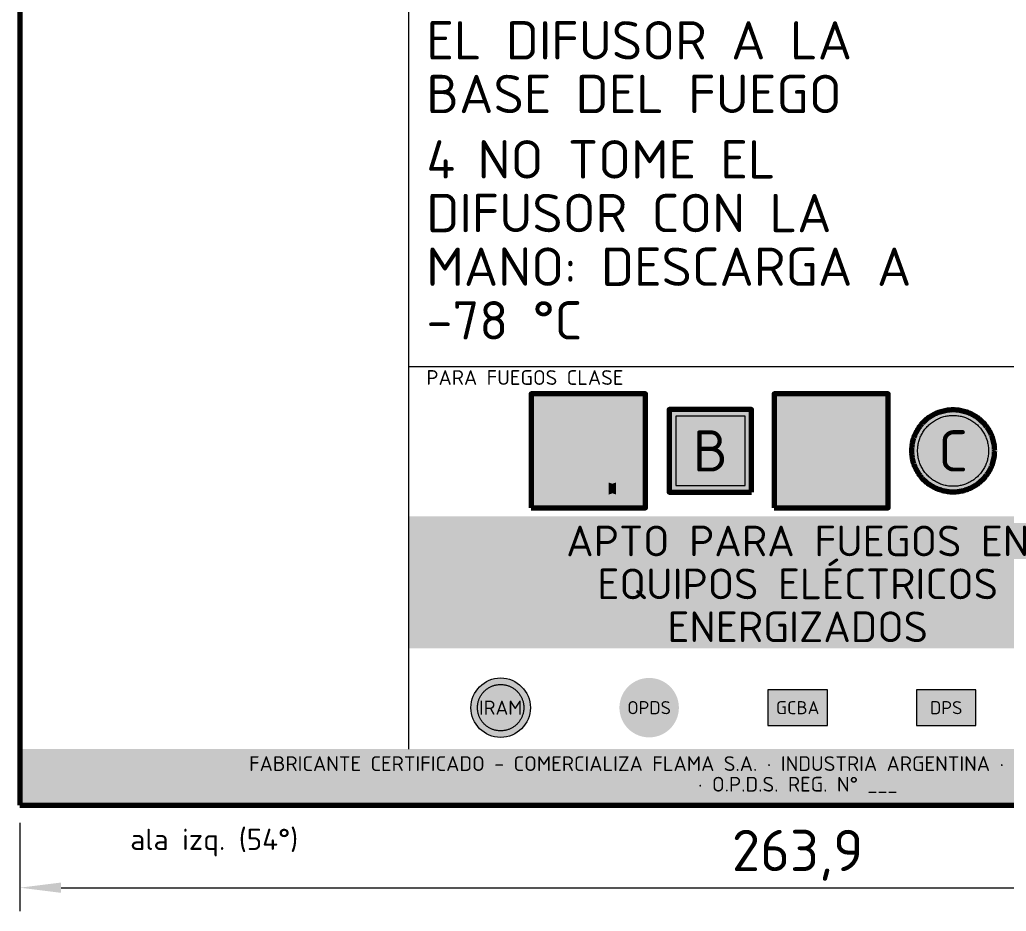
# Model space of a CAD drawing. Header units: millimetres. Extents: x 0 to 2208, y 0 to 420.
# Drawn here: x 1722 to 1805.7, y 231 to 306.6 of the extents above; entities that cross this region are included whole.
import ezdxf
from ezdxf.enums import TextEntityAlignment as Align

# ---------------------------------------------------------------- set-up
doc = ezdxf.new("R2010")
doc.units = ezdxf.units.MM
for name, color, linetype, lineweight in [('01-VISIBLE', 7, 'CONTINUOUS', 70), ('04-COTA', 3, 'CONTINUOUS', 18), ('08-FINA', 5, 'CONTINUOUS', 18), ('13-GRAFICA', 30, 'CONTINUOUS', 18)]:
    doc.layers.add(name, color=color, linetype=linetype, lineweight=lineweight)
doc.styles.add('ISO3098', font='isocpeur.ttf')
doc.dimstyles.new('FLAMA-IRAM', dxfattribs={"dimtxt": 3.5, "dimasz": 3.5, "dimexe": 2, "dimexo": 1.5, "dimgap": 1, "dimtad": 1, "dimdec": 1, "dimtxsty": 'ISO3098', "dimblk": 'IRAM_FLECHA', "dimblk1": 'IRAM_FLECHA', "dimblk2": 'IRAM_FLECHA', "dimcen": 2.5, "dimclrd": 256, "dimclre": 256, "dimclrt": 256, "dimazin": 3, "dimtfac": 1, "dimtmove": 0, "dimatfit": 3, "dimlwd": 18, "dimlwe": 18})

# ---------------------------------------------------------------- blocks, each defined once
blk = doc.blocks.new('IRAM_FLECHA')
blk.add_solid([(0, 0), (-1, 0.125), (-1, -0.125)])

msp = doc.modelspace()

# ---------------------------------------------------------------- hatches: boundary and pattern name
at = {"layer": '13-GRAFICA', "true_color": 0x191919}
h = msp.add_hatch(color=7, dxfattribs=at)
h.dxf.hatch_style = 1
h.paths.add_polyline_path([(1775.098, 265.218), (1775.098, 274.906), (1765.41, 274.906), (1765.41, 265.218)])
at = {"layer": '13-GRAFICA', "true_color": 0xc81e2d}
h = msp.add_hatch(color=7, dxfattribs=at)
h.dxf.hatch_style = 1
h.paths.add_polyline_path([(1765.41, 273.947), (1765.41, 274.906), (1766.369, 274.906), (1775.098, 266.177), (1775.098, 265.218), (1774.139, 265.218)])
at = {"layer": '13-GRAFICA', "true_color": 0x005eaa}
h = msp.add_hatch(color=7, dxfattribs=at)
h.dxf.hatch_style = 1
h.paths.add_polyline_path([(1795.683, 265.218), (1795.683, 274.906), (1785.994, 274.906), (1785.994, 265.218)])
at = {"layer": '13-GRAFICA', "true_color": 0xffffff}
h = msp.add_hatch(color=7, dxfattribs=at)
h.dxf.hatch_style = 1
h.paths.add_polyline_path([(1766.667, 270.347), (1766.657, 270.35), (1766.647, 270.354), (1766.638, 270.358), (1766.629, 270.364), (1766.62, 270.37), (1766.612, 270.378), (1766.606, 270.386), (1766.6, 270.395), (1766.594, 270.404), (1766.59, 270.414), (1766.311, 271.181), (1766.308, 271.191), (1766.306, 271.202), (1766.305, 271.212), (1766.305, 271.223), (1766.306, 271.234), (1766.308, 271.244), (1766.312, 271.254), (1766.316, 271.264), (1766.665, 271.961), (1766.67, 271.97), (1766.676, 271.979), (1766.682, 271.986), (1766.69, 271.993), (1766.698, 272), (1766.706, 272.005), (1766.715, 272.01), (1766.725, 272.014), (1766.735, 272.016), (1766.745, 272.018), (1766.755, 272.019), (1766.765, 272.019), (1766.775, 272.018), (1766.785, 272.016), (1766.795, 272.012), (1766.804, 272.008), (1766.813, 272.003), (1766.822, 271.998), (1766.83, 271.991), (1766.837, 271.984), (1766.843, 271.976), (1766.849, 271.967), (1766.963, 271.771), (1767.18, 272.637), (1767.183, 272.647), (1767.187, 272.657), (1767.192, 272.666), (1767.198, 272.675), (1767.204, 272.683), (1767.211, 272.69), (1767.219, 272.696), (1767.228, 272.702), (1767.237, 272.707), (1767.247, 272.711), (1767.257, 272.714), (1767.267, 272.716), (1767.277, 272.717), (1767.287, 272.717), (1767.298, 272.715), (1767.308, 272.713), (1767.318, 272.71), (1767.327, 272.706), (1767.336, 272.701), (1767.345, 272.695), (1767.353, 272.689), (1767.36, 272.681), (1767.366, 272.673), (1767.66, 272.267), (1767.84, 273.949), (1767.842, 273.959), (1767.844, 273.969), (1767.848, 273.979), (1767.853, 273.988), (1767.858, 273.997), (1767.865, 274.005), (1767.872, 274.013), (1767.88, 274.02), (1767.888, 274.026), (1767.897, 274.031), (1767.907, 274.035), (1767.917, 274.038), (1767.927, 274.041), (1767.937, 274.042), (1767.948, 274.042), (1767.958, 274.041), (1767.968, 274.039), (1767.978, 274.036), (1767.988, 274.032), (1767.997, 274.028), (1768.006, 274.022), (1768.014, 274.015), (1768.022, 274.008), (1768.028, 274), (1768.034, 273.991), (1768.039, 273.982), (1768.043, 273.972), (1768.046, 273.962), (1768.369, 272.64), (1768.552, 272.945), (1768.558, 272.953), (1768.564, 272.961), (1768.571, 272.969), (1768.579, 272.975), (1768.588, 272.981), (1768.597, 272.986), (1768.607, 272.99), (1768.616, 272.993), (1768.626, 272.995), (1768.637, 272.996), (1768.647, 272.996), (1768.657, 272.995), (1768.667, 272.993), (1768.677, 272.99), (1768.687, 272.986), (1768.696, 272.981), (1768.704, 272.975), (1768.712, 272.969), (1768.719, 272.961), (1768.726, 272.953), (1768.731, 272.945), (1768.736, 272.936), (1768.74, 272.926), (1768.743, 272.916), (1769.092, 271.521), (1769.094, 271.512), (1769.095, 271.503), (1769.095, 271.494), (1769.095, 271.485), (1769.093, 271.475), (1768.884, 270.429), (1768.881, 270.419), (1768.878, 270.41), (1768.873, 270.4), (1768.868, 270.391), (1768.862, 270.383), (1768.855, 270.376), (1768.848, 270.369), (1768.839, 270.363), (1768.831, 270.357), (1768.821, 270.353), (1768.812, 270.35), (1768.802, 270.347), (1768.791, 270.346), (1768.781, 270.345), (1766.689, 270.345), (1766.678, 270.346)])
h = msp.add_hatch(color=7, dxfattribs=at)
h.dxf.hatch_style = 1
h.paths.add_polyline_path([(1772.168, 270.471), (1772.458, 273.18), (1772.461, 273.197), (1772.465, 273.213), (1772.471, 273.229), (1772.478, 273.244), (1772.487, 273.258), (1772.497, 273.272), (1772.509, 273.284), (1772.521, 273.295), (1772.535, 273.305), (1772.55, 273.313), (1772.565, 273.32), (1772.581, 273.325), (1772.598, 273.329), (1772.603, 273.329), (1772.603, 267.375), (1771.974, 267.375), (1771.974, 270.739)])
h = msp.add_hatch(color=7, dxfattribs=at)
h.dxf.hatch_style = 1
h.paths.add_polyline_path([(1772.614, 273.331), (1772.631, 273.331), (1772.648, 273.329), (1772.664, 273.326), (1772.681, 273.322), (1772.696, 273.315), (1772.711, 273.308), (1772.725, 273.298), (1772.738, 273.288), (1772.75, 273.276), (1772.761, 273.263), (1772.77, 273.249), (1772.778, 273.234), (1772.784, 273.218), (1772.789, 273.202), (1773.31, 271.072), (1773.605, 271.563), (1773.614, 271.577), (1773.625, 271.59), (1773.636, 271.602), (1773.649, 271.612), (1773.663, 271.621), (1773.677, 271.629), (1773.693, 271.635), (1773.708, 271.64), (1773.725, 271.643), (1773.741, 271.645), (1773.758, 271.645), (1773.774, 271.643), (1773.79, 271.64), (1773.806, 271.635), (1773.822, 271.629), (1773.836, 271.621), (1773.85, 271.612), (1773.863, 271.601), (1773.874, 271.59), (1773.885, 271.577), (1773.894, 271.563), (1773.902, 271.549), (1773.908, 271.533), (1773.913, 271.517), (1774.475, 269.27), (1774.478, 269.255), (1774.479, 269.24), (1774.48, 269.225), (1774.479, 269.211), (1774.477, 269.196), (1774.169, 267.66), (1774.343, 267.125), (1773.542, 266.865), (1774.343, 266.605), (1774.104, 265.868), (1772.603, 266.355), (1772.603, 267.375), (1772.603, 273.329)])
at = {"layer": '13-GRAFICA', "true_color": 0xc81e2d}
h = msp.add_hatch(color=7, dxfattribs=at)
h.dxf.hatch_style = 1
h.paths.add_polyline_path([(1784.095, 266.564), (1784.095, 273.561), (1777.098, 273.561), (1777.098, 266.564)])
at = {"layer": '13-GRAFICA', "true_color": 0xffffff}
h = msp.add_hatch(color=7, dxfattribs=at)
h.dxf.hatch_style = 1
h.paths.add_polyline_path([(1794.91, 266.292), (1794.677, 266.208), (1794.364, 266.135), (1793.982, 266.075), (1793.546, 266.03), (1793.074, 266.002), (1792.582, 265.993), (1792.091, 266.002), (1791.618, 266.03), (1791.183, 266.075), (1790.801, 266.135), (1790.488, 266.208), (1790.255, 266.292), (1790.112, 266.383), (1790.063, 266.477), (1790.112, 266.572), (1790.255, 266.663), (1790.47, 266.74), (1790.063, 267.859), (1790.063, 266.574), (1786.769, 266.574), (1786.769, 269.287), (1788.513, 270.837), (1790.063, 270.837), (1790.063, 268.426), (1790.62, 269.539), (1790.63, 269.556), (1790.64, 269.571), (1790.653, 269.585), (1790.666, 269.598), (1790.681, 269.61), (1790.697, 269.62), (1790.713, 269.629), (1790.731, 269.635), (1790.749, 269.641), (1790.767, 269.644), (1790.786, 269.645), (1790.805, 269.645), (1790.823, 269.643), (1790.842, 269.639), (1790.859, 269.633), (1790.877, 269.626), (1790.893, 269.617), (1790.908, 269.606), (1790.923, 269.594), (1790.936, 269.581), (1790.948, 269.566), (1790.958, 269.55), (1791.168, 269.19), (1791.565, 270.779), (1791.571, 270.797), (1791.578, 270.815), (1791.587, 270.831), (1791.597, 270.847), (1791.609, 270.862), (1791.623, 270.875), (1791.637, 270.887), (1791.653, 270.897), (1791.67, 270.906), (1791.687, 270.913), (1791.706, 270.919), (1791.724, 270.922), (1791.743, 270.924), (1791.762, 270.924), (1791.781, 270.922), (1791.799, 270.918), (1791.817, 270.913), (1791.835, 270.905), (1791.851, 270.896), (1791.867, 270.885), (1791.882, 270.873), (1791.895, 270.86), (1791.907, 270.845), (1792.445, 270.1), (1792.775, 273.183), (1792.778, 273.202), (1792.783, 273.22), (1792.79, 273.238), (1792.798, 273.255), (1792.808, 273.272), (1792.82, 273.287), (1792.833, 273.301), (1792.848, 273.313), (1792.863, 273.324), (1792.88, 273.334), (1792.897, 273.341), (1792.916, 273.347), (1792.934, 273.352), (1792.953, 273.354), (1792.972, 273.354), (1792.992, 273.352), (1793.01, 273.349), (1793.029, 273.344), (1793.046, 273.337), (1793.063, 273.328), (1793.079, 273.317), (1793.094, 273.305), (1793.108, 273.292), (1793.12, 273.277), (1793.131, 273.261), (1793.14, 273.244), (1793.147, 273.226), (1793.152, 273.208), (1793.745, 270.784), (1794.08, 271.343), (1794.091, 271.358), (1794.103, 271.373), (1794.116, 271.386), (1794.131, 271.398), (1794.146, 271.409), (1794.163, 271.418), (1794.18, 271.425), (1794.198, 271.43), (1794.217, 271.434), (1794.236, 271.436), (1794.254, 271.436), (1794.273, 271.434), (1794.292, 271.43), (1794.31, 271.425), (1794.327, 271.417), (1794.344, 271.409), (1794.359, 271.398), (1794.374, 271.386), (1794.387, 271.373), (1794.399, 271.358), (1794.409, 271.343), (1794.418, 271.326), (1794.426, 271.309), (1794.431, 271.291), (1795.07, 268.733), (1795.074, 268.716), (1795.076, 268.699), (1795.076, 268.682), (1795.075, 268.666), (1795.072, 268.649), (1794.691, 266.742), (1794.91, 266.663), (1795.053, 266.572), (1795.101, 266.477), (1795.053, 266.383)])
at = {"layer": '13-GRAFICA', "true_color": 0x005eaa}
h = msp.add_hatch(color=7, dxfattribs=at)
h.dxf.hatch_style = 1
h.paths.add_polyline_path([(1804.68, 270.062), (1804.678, 269.948), (1804.672, 269.833), (1804.663, 269.719), (1804.65, 269.605), (1804.633, 269.492), (1804.612, 269.38), (1804.588, 269.268), (1804.56, 269.157), (1804.529, 269.047), (1804.494, 268.938), (1804.455, 268.83), (1804.413, 268.723), (1804.368, 268.618), (1804.319, 268.515), (1804.267, 268.413), (1804.211, 268.313), (1804.152, 268.215), (1804.09, 268.118), (1804.025, 268.024), (1803.957, 267.932), (1803.886, 267.843), (1803.811, 267.755), (1803.735, 267.671), (1803.655, 267.588), (1803.573, 267.509), (1803.488, 267.432), (1803.401, 267.358), (1803.311, 267.287), (1803.219, 267.218), (1803.125, 267.153), (1803.029, 267.091), (1802.93, 267.032), (1802.83, 266.977), (1802.729, 266.924), (1802.625, 266.875), (1802.52, 266.83), (1802.414, 266.788), (1802.306, 266.749), (1802.197, 266.714), (1802.087, 266.683), (1801.976, 266.655), (1801.864, 266.631), (1801.751, 266.61), (1801.638, 266.594), (1801.524, 266.58), (1801.41, 266.571), (1801.296, 266.565), (1801.181, 266.564), (1801.067, 266.565), (1800.952, 266.571), (1800.838, 266.58), (1800.725, 266.594), (1800.611, 266.61), (1800.499, 266.631), (1800.387, 266.655), (1800.276, 266.683), (1800.166, 266.714), (1800.057, 266.749), (1799.949, 266.788), (1799.842, 266.83), (1799.737, 266.875), (1799.634, 266.924), (1799.532, 266.977), (1799.432, 267.032), (1799.334, 267.091), (1799.237, 267.153), (1799.143, 267.218), (1799.051, 267.287), (1798.962, 267.358), (1798.874, 267.432), (1798.79, 267.509), (1798.707, 267.588), (1798.628, 267.671), (1798.551, 267.755), (1798.477, 267.843), (1798.406, 267.932), (1798.337, 268.024), (1798.272, 268.118), (1798.21, 268.215), (1798.151, 268.313), (1798.096, 268.413), (1798.043, 268.515), (1797.994, 268.618), (1797.949, 268.723), (1797.907, 268.83), (1797.868, 268.938), (1797.833, 269.047), (1797.802, 269.157), (1797.774, 269.268), (1797.75, 269.38), (1797.729, 269.492), (1797.713, 269.605), (1797.699, 269.719), (1797.69, 269.833), (1797.685, 269.948), (1797.683, 270.062), (1797.685, 270.177), (1797.69, 270.291), (1797.699, 270.405), (1797.713, 270.519), (1797.729, 270.632), (1797.75, 270.745), (1797.774, 270.857), (1797.802, 270.968), (1797.833, 271.078), (1797.868, 271.187), (1797.907, 271.294), (1797.949, 271.401), (1797.994, 271.506), (1798.043, 271.609), (1798.096, 271.711), (1798.151, 271.811), (1798.21, 271.91), (1798.272, 272.006), (1798.337, 272.1), (1798.406, 272.192), (1798.477, 272.282), (1798.551, 272.369), (1798.628, 272.454), (1798.707, 272.536), (1798.79, 272.616), (1798.874, 272.692), (1798.962, 272.767), (1799.051, 272.838), (1799.143, 272.906), (1799.237, 272.971), (1799.334, 273.033), (1799.432, 273.092), (1799.532, 273.148), (1799.634, 273.2), (1799.737, 273.249), (1799.842, 273.294), (1799.949, 273.336), (1800.057, 273.375), (1800.166, 273.41), (1800.276, 273.441), (1800.387, 273.469), (1800.499, 273.493), (1800.611, 273.514), (1800.725, 273.531), (1800.838, 273.544), (1800.952, 273.553), (1801.067, 273.559), (1801.181, 273.561), (1801.296, 273.559), (1801.41, 273.553), (1801.524, 273.544), (1801.638, 273.531), (1801.751, 273.514), (1801.864, 273.493), (1801.976, 273.469), (1802.087, 273.441), (1802.197, 273.41), (1802.306, 273.375), (1802.414, 273.336), (1802.52, 273.294), (1802.625, 273.249), (1802.729, 273.2), (1802.83, 273.148), (1802.93, 273.092), (1803.029, 273.033), (1803.125, 272.971), (1803.219, 272.906), (1803.311, 272.838), (1803.401, 272.767), (1803.488, 272.692), (1803.573, 272.616), (1803.655, 272.536), (1803.735, 272.454), (1803.811, 272.369), (1803.886, 272.282), (1803.957, 272.192), (1804.025, 272.1), (1804.09, 272.006), (1804.152, 271.91), (1804.211, 271.811), (1804.267, 271.711), (1804.319, 271.609), (1804.368, 271.506), (1804.413, 271.401), (1804.455, 271.294), (1804.494, 271.187), (1804.529, 271.078), (1804.56, 270.968), (1804.588, 270.857), (1804.612, 270.745), (1804.633, 270.632), (1804.65, 270.519), (1804.663, 270.405), (1804.672, 270.291), (1804.678, 270.177)])
at = {"layer": '13-GRAFICA', "true_color": 0xffffff}
h = msp.add_hatch(color=7, dxfattribs=at)
h.dxf.hatch_style = 1
h.paths.add_polyline_path([(1770.473, 265.868), (1770.234, 266.605), (1771.034, 266.865), (1770.234, 267.125), (1770.395, 267.621), (1769.995, 268.722), (1769.99, 268.738), (1769.986, 268.755), (1769.985, 268.772), (1769.985, 268.789), (1769.987, 268.806), (1769.99, 268.823), (1769.995, 268.839), (1770.002, 268.855), (1770.564, 269.979), (1770.572, 269.993), (1770.582, 270.006), (1770.592, 270.019), (1770.604, 270.03), (1770.617, 270.041), (1770.631, 270.049), (1770.646, 270.057), (1770.661, 270.063), (1770.677, 270.067), (1770.693, 270.07), (1770.71, 270.072), (1770.726, 270.071), (1770.742, 270.07), (1770.758, 270.066), (1770.774, 270.061), (1770.789, 270.055), (1770.804, 270.047), (1770.817, 270.037), (1770.83, 270.027), (1770.841, 270.015), (1770.852, 270.002), (1770.861, 269.988), (1771.045, 269.672), (1771.394, 271.068), (1771.399, 271.084), (1771.406, 271.099), (1771.413, 271.114), (1771.423, 271.128), (1771.433, 271.141), (1771.445, 271.152), (1771.458, 271.163), (1771.472, 271.172), (1771.487, 271.18), (1771.502, 271.186), (1771.518, 271.191), (1771.534, 271.194), (1771.551, 271.195), (1771.567, 271.195), (1771.584, 271.194), (1771.6, 271.19), (1771.616, 271.185), (1771.631, 271.179), (1771.646, 271.171), (1771.66, 271.161), (1771.673, 271.151), (1771.684, 271.139), (1771.695, 271.126), (1771.974, 270.739), (1771.974, 267.375), (1771.974, 266.355)])
h = msp.add_hatch(color=7, dxfattribs=at)
h.dxf.hatch_style = 1
h.paths.add_polyline_path([(1785.95, 271.11), (1786.585, 271.554), (1787.586, 270.126), (1786.951, 269.681)])
h = msp.add_hatch(color=7, dxfattribs=at)
h.dxf.hatch_style = 1
h.paths.add_polyline_path([(1769.576, 270.256), (1769.091, 266.574), (1766.379, 266.574), (1765.894, 270.256)])
h = msp.add_hatch(color=7, dxfattribs=at)
h.dxf.hatch_style = 1
h.paths.add_polyline_path([(1771.974, 266.355), (1771.974, 267.375), (1772.288, 267.272), (1772.603, 267.375), (1772.603, 266.355), (1772.288, 266.458)])
at = {"layer": '13-GRAFICA', "true_color": 0x005eaa}
h = msp.add_hatch(color=7, dxfattribs=at)
h.dxf.hatch_style = 1
h.paths.add_polyline_path([(1820.987, 253.318), (1820.987, 264.498), (1755.013, 264.498), (1755.013, 253.318)])
h = msp.add_hatch(color=7, dxfattribs=at)
h.dxf.hatch_style = 1
h.paths.add_polyline_path([(1765.33, 248.279), (1765.328, 248.197), (1765.324, 248.114), (1765.317, 248.032), (1765.308, 247.95), (1765.296, 247.869), (1765.281, 247.788), (1765.264, 247.707), (1765.244, 247.627), (1765.221, 247.548), (1765.196, 247.469), (1765.168, 247.392), (1765.138, 247.315), (1765.105, 247.239), (1765.07, 247.165), (1765.032, 247.092), (1764.992, 247.02), (1764.95, 246.949), (1764.905, 246.88), (1764.858, 246.812), (1764.809, 246.746), (1764.758, 246.681), (1764.704, 246.618), (1764.649, 246.557), (1764.592, 246.498), (1764.533, 246.441), (1764.471, 246.385), (1764.409, 246.332), (1764.344, 246.281), (1764.278, 246.232), (1764.21, 246.185), (1764.141, 246.14), (1764.07, 246.098), (1763.998, 246.058), (1763.925, 246.02), (1763.85, 245.985), (1763.775, 245.952), (1763.698, 245.922), (1763.62, 245.894), (1763.542, 245.869), (1763.463, 245.846), (1763.383, 245.826), (1763.302, 245.809), (1763.221, 245.794), (1763.139, 245.782), (1763.058, 245.772), (1762.975, 245.766), (1762.893, 245.761), (1762.811, 245.76), (1762.728, 245.761), (1762.646, 245.766), (1762.564, 245.772), (1762.482, 245.782), (1762.4, 245.794), (1762.319, 245.809), (1762.239, 245.826), (1762.159, 245.846), (1762.079, 245.869), (1762.001, 245.894), (1761.923, 245.922), (1761.847, 245.952), (1761.771, 245.985), (1761.697, 246.02), (1761.623, 246.058), (1761.551, 246.098), (1761.48, 246.14), (1761.411, 246.185), (1761.343, 246.232), (1761.277, 246.281), (1761.213, 246.332), (1761.15, 246.385), (1761.089, 246.441), (1761.029, 246.498), (1760.972, 246.557), (1760.917, 246.618), (1760.863, 246.681), (1760.812, 246.746), (1760.763, 246.812), (1760.716, 246.88), (1760.672, 246.949), (1760.629, 247.02), (1760.589, 247.092), (1760.551, 247.165), (1760.516, 247.239), (1760.483, 247.315), (1760.453, 247.392), (1760.425, 247.469), (1760.4, 247.548), (1760.378, 247.627), (1760.357, 247.707), (1760.34, 247.788), (1760.325, 247.869), (1760.313, 247.95), (1760.304, 248.032), (1760.297, 248.114), (1760.293, 248.197), (1760.292, 248.279), (1760.293, 248.361), (1760.297, 248.444), (1760.304, 248.526), (1760.313, 248.608), (1760.325, 248.689), (1760.34, 248.77), (1760.357, 248.851), (1760.378, 248.931), (1760.4, 249.01), (1760.425, 249.089), (1760.453, 249.166), (1760.483, 249.243), (1760.516, 249.319), (1760.551, 249.393), (1760.589, 249.466), (1760.629, 249.539), (1760.672, 249.609), (1760.716, 249.679), (1760.763, 249.746), (1760.812, 249.812), (1760.863, 249.877), (1760.917, 249.94), (1760.972, 250.001), (1761.029, 250.06), (1761.089, 250.118), (1761.15, 250.173), (1761.213, 250.226), (1761.277, 250.277), (1761.343, 250.327), (1761.411, 250.373), (1761.48, 250.418), (1761.551, 250.461), (1761.623, 250.501), (1761.697, 250.538), (1761.771, 250.573), (1761.847, 250.606), (1761.923, 250.637), (1762.001, 250.664), (1762.079, 250.69), (1762.159, 250.712), (1762.239, 250.732), (1762.319, 250.75), (1762.4, 250.764), (1762.482, 250.776), (1762.564, 250.786), (1762.646, 250.793), (1762.728, 250.797), (1762.811, 250.798), (1762.893, 250.797), (1762.975, 250.793), (1763.058, 250.786), (1763.139, 250.776), (1763.221, 250.764), (1763.302, 250.75), (1763.383, 250.732), (1763.463, 250.712), (1763.542, 250.69), (1763.62, 250.664), (1763.698, 250.637), (1763.775, 250.606), (1763.85, 250.573), (1763.925, 250.538), (1763.998, 250.501), (1764.07, 250.461), (1764.141, 250.418), (1764.21, 250.373), (1764.278, 250.327), (1764.344, 250.277), (1764.409, 250.226), (1764.471, 250.173), (1764.533, 250.118), (1764.592, 250.06), (1764.649, 250.001), (1764.704, 249.94), (1764.758, 249.877), (1764.809, 249.812), (1764.858, 249.746), (1764.905, 249.679), (1764.95, 249.609), (1764.992, 249.539), (1765.032, 249.466), (1765.07, 249.393), (1765.105, 249.319), (1765.138, 249.243), (1765.168, 249.166), (1765.196, 249.089), (1765.221, 249.01), (1765.244, 248.931), (1765.264, 248.851), (1765.281, 248.77), (1765.296, 248.689), (1765.308, 248.608), (1765.317, 248.526), (1765.324, 248.444), (1765.328, 248.361)])
at = {"layer": '13-GRAFICA', "true_color": 0x009146}
h = msp.add_hatch(color=7, dxfattribs=at)
h.dxf.hatch_style = 1
h.paths.add_polyline_path([(1777.924, 248.279), (1777.923, 248.197), (1777.919, 248.114), (1777.912, 248.032), (1777.903, 247.95), (1777.891, 247.869), (1777.876, 247.788), (1777.858, 247.707), (1777.838, 247.627), (1777.816, 247.548), (1777.791, 247.469), (1777.763, 247.392), (1777.733, 247.315), (1777.7, 247.239), (1777.664, 247.165), (1777.627, 247.092), (1777.587, 247.02), (1777.544, 246.949), (1777.5, 246.88), (1777.453, 246.812), (1777.404, 246.746), (1777.352, 246.681), (1777.299, 246.618), (1777.244, 246.557), (1777.186, 246.498), (1777.127, 246.441), (1777.066, 246.385), (1777.003, 246.332), (1776.939, 246.281), (1776.873, 246.232), (1776.805, 246.185), (1776.735, 246.14), (1776.665, 246.098), (1776.593, 246.058), (1776.519, 246.02), (1776.445, 245.985), (1776.369, 245.952), (1776.293, 245.922), (1776.215, 245.894), (1776.137, 245.869), (1776.057, 245.846), (1775.977, 245.826), (1775.897, 245.809), (1775.816, 245.794), (1775.734, 245.782), (1775.652, 245.772), (1775.57, 245.766), (1775.488, 245.761), (1775.405, 245.76), (1775.323, 245.761), (1775.241, 245.766), (1775.158, 245.772), (1775.077, 245.782), (1774.995, 245.794), (1774.914, 245.809), (1774.833, 245.826), (1774.753, 245.846), (1774.674, 245.869), (1774.596, 245.894), (1774.518, 245.922), (1774.441, 245.952), (1774.366, 245.985), (1774.291, 246.02), (1774.218, 246.058), (1774.146, 246.098), (1774.075, 246.14), (1774.006, 246.185), (1773.938, 246.232), (1773.872, 246.281), (1773.807, 246.332), (1773.744, 246.385), (1773.683, 246.441), (1773.624, 246.498), (1773.567, 246.557), (1773.511, 246.618), (1773.458, 246.681), (1773.407, 246.746), (1773.358, 246.812), (1773.311, 246.88), (1773.266, 246.949), (1773.224, 247.02), (1773.184, 247.092), (1773.146, 247.165), (1773.111, 247.239), (1773.078, 247.315), (1773.048, 247.392), (1773.02, 247.469), (1772.995, 247.548), (1772.972, 247.627), (1772.952, 247.707), (1772.935, 247.788), (1772.92, 247.869), (1772.908, 247.95), (1772.899, 248.032), (1772.892, 248.114), (1772.888, 248.197), (1772.886, 248.279), (1772.888, 248.361), (1772.892, 248.444), (1772.899, 248.526), (1772.908, 248.608), (1772.92, 248.689), (1772.935, 248.77), (1772.952, 248.851), (1772.972, 248.931), (1772.995, 249.01), (1773.02, 249.089), (1773.048, 249.166), (1773.078, 249.243), (1773.111, 249.319), (1773.146, 249.393), (1773.184, 249.466), (1773.224, 249.539), (1773.266, 249.609), (1773.311, 249.679), (1773.358, 249.746), (1773.407, 249.812), (1773.458, 249.877), (1773.511, 249.94), (1773.567, 250.001), (1773.624, 250.06), (1773.683, 250.118), (1773.744, 250.173), (1773.807, 250.226), (1773.872, 250.277), (1773.938, 250.327), (1774.006, 250.373), (1774.075, 250.418), (1774.146, 250.461), (1774.218, 250.501), (1774.291, 250.538), (1774.366, 250.573), (1774.441, 250.606), (1774.518, 250.637), (1774.596, 250.664), (1774.674, 250.69), (1774.753, 250.712), (1774.833, 250.732), (1774.914, 250.75), (1774.995, 250.764), (1775.077, 250.776), (1775.158, 250.786), (1775.241, 250.793), (1775.323, 250.797), (1775.405, 250.798), (1775.488, 250.797), (1775.57, 250.793), (1775.652, 250.786), (1775.734, 250.776), (1775.816, 250.764), (1775.897, 250.75), (1775.977, 250.732), (1776.057, 250.712), (1776.137, 250.69), (1776.215, 250.664), (1776.293, 250.637), (1776.369, 250.606), (1776.445, 250.573), (1776.519, 250.538), (1776.593, 250.501), (1776.665, 250.461), (1776.735, 250.418), (1776.805, 250.373), (1776.873, 250.327), (1776.939, 250.277), (1777.003, 250.226), (1777.066, 250.173), (1777.127, 250.118), (1777.186, 250.06), (1777.244, 250.001), (1777.299, 249.94), (1777.352, 249.877), (1777.404, 249.812), (1777.453, 249.746), (1777.5, 249.679), (1777.544, 249.609), (1777.587, 249.539), (1777.627, 249.466), (1777.664, 249.393), (1777.7, 249.319), (1777.733, 249.243), (1777.763, 249.166), (1777.791, 249.089), (1777.816, 249.01), (1777.838, 248.931), (1777.858, 248.851), (1777.876, 248.77), (1777.891, 248.689), (1777.903, 248.608), (1777.912, 248.526), (1777.919, 248.444), (1777.923, 248.361)])
at = {"layer": '13-GRAFICA', "true_color": 0xffd200}
h = msp.add_hatch(color=7, dxfattribs=at)
h.dxf.hatch_style = 1
h.paths.add_polyline_path([(1790.519, 246.768), (1790.519, 249.79), (1785.481, 249.79), (1785.481, 246.768)])
at = {"layer": '13-GRAFICA', "true_color": 0x00468c}
h = msp.add_hatch(color=7, dxfattribs=at)
h.dxf.hatch_style = 1
h.paths.add_polyline_path([(1803.114, 246.768), (1803.114, 249.79), (1798.076, 249.79), (1798.076, 246.768)])
at = {"layer": '13-GRAFICA', "true_color": 0x191919}
h = msp.add_hatch(color=7, dxfattribs=at)
h.dxf.hatch_style = 1
h.paths.add_polyline_path([(1853.973, 240.01), (1853.973, 244.76), (1722.027, 244.76), (1722.027, 240.01)])

# ---------------------------------------------------------------- linework, layer by layer
at = {"layer": '01-VISIBLE'}
for points in [[(1722.027, 240.01), (1853.973, 240.01), (1853.973, 356.99), (1722.027, 356.99)], [(1765.41, 265.218), (1775.098, 265.218), (1775.098, 274.906), (1765.41, 274.906)], [(1785.994, 265.218), (1795.683, 265.218), (1795.683, 274.906), (1785.994, 274.906)], [(1784.095, 266.564), (1784.095, 273.561), (1777.098, 273.561), (1777.098, 266.564)], [(1804.68, 270.062), (1804.678, 269.948), (1804.672, 269.833), (1804.663, 269.719), (1804.65, 269.605), (1804.633, 269.492), (1804.612, 269.38), (1804.588, 269.268), (1804.56, 269.157), (1804.529, 269.047), (1804.494, 268.938), (1804.455, 268.83), (1804.413, 268.723), (1804.368, 268.618), (1804.319, 268.515), (1804.267, 268.413), (1804.211, 268.313), (1804.152, 268.215), (1804.09, 268.118), (1804.025, 268.024), (1803.957, 267.932), (1803.886, 267.843), (1803.811, 267.755), (1803.735, 267.671), (1803.655, 267.588), (1803.573, 267.509), (1803.488, 267.432), (1803.401, 267.358), (1803.311, 267.287), (1803.219, 267.218), (1803.125, 267.153), (1803.029, 267.091), (1802.93, 267.032), (1802.83, 266.977), (1802.729, 266.924), (1802.625, 266.875), (1802.52, 266.83), (1802.414, 266.788), (1802.306, 266.749), (1802.197, 266.714), (1802.087, 266.683), (1801.976, 266.655), (1801.864, 266.631), (1801.751, 266.61), (1801.638, 266.594), (1801.524, 266.58), (1801.41, 266.571), (1801.296, 266.565), (1801.181, 266.564), (1801.067, 266.565), (1800.952, 266.571), (1800.838, 266.58), (1800.725, 266.594), (1800.611, 266.61), (1800.499, 266.631), (1800.387, 266.655), (1800.276, 266.683), (1800.166, 266.714), (1800.057, 266.749), (1799.949, 266.788), (1799.842, 266.83), (1799.737, 266.875), (1799.634, 266.924), (1799.532, 266.977), (1799.432, 267.032), (1799.334, 267.091), (1799.237, 267.153), (1799.143, 267.218), (1799.051, 267.287), (1798.962, 267.358), (1798.874, 267.432), (1798.79, 267.509), (1798.707, 267.588), (1798.628, 267.671), (1798.551, 267.755), (1798.477, 267.843), (1798.406, 267.932), (1798.337, 268.024), (1798.272, 268.118), (1798.21, 268.215), (1798.151, 268.313), (1798.096, 268.413), (1798.043, 268.515), (1797.994, 268.618), (1797.949, 268.723), (1797.907, 268.83), (1797.868, 268.938), (1797.833, 269.047), (1797.802, 269.157), (1797.774, 269.268), (1797.75, 269.38), (1797.729, 269.492), (1797.713, 269.605), (1797.699, 269.719), (1797.69, 269.833), (1797.685, 269.948), (1797.683, 270.062), (1797.685, 270.177), (1797.69, 270.291), (1797.699, 270.405), (1797.713, 270.519), (1797.729, 270.632), (1797.75, 270.745), (1797.774, 270.857), (1797.802, 270.968), (1797.833, 271.078), (1797.868, 271.187), (1797.907, 271.294), (1797.949, 271.401), (1797.994, 271.506), (1798.043, 271.609), (1798.096, 271.711), (1798.151, 271.811), (1798.21, 271.91), (1798.272, 272.006), (1798.337, 272.1), (1798.406, 272.192), (1798.477, 272.282), (1798.551, 272.369), (1798.628, 272.454), (1798.707, 272.536), (1798.79, 272.616), (1798.874, 272.692), (1798.962, 272.767), (1799.051, 272.838), (1799.143, 272.906), (1799.237, 272.971), (1799.334, 273.033), (1799.432, 273.092), (1799.532, 273.148), (1799.634, 273.2), (1799.737, 273.249), (1799.842, 273.294), (1799.949, 273.336), (1800.057, 273.375), (1800.166, 273.41), (1800.276, 273.441), (1800.387, 273.469), (1800.499, 273.493), (1800.611, 273.514), (1800.725, 273.531), (1800.838, 273.544), (1800.952, 273.553), (1801.067, 273.559), (1801.181, 273.561), (1801.296, 273.559), (1801.41, 273.553), (1801.524, 273.544), (1801.638, 273.531), (1801.751, 273.514), (1801.864, 273.493), (1801.976, 273.469), (1802.087, 273.441), (1802.197, 273.41), (1802.306, 273.375), (1802.414, 273.336), (1802.52, 273.294), (1802.625, 273.249), (1802.729, 273.2), (1802.83, 273.148), (1802.93, 273.092), (1803.029, 273.033), (1803.125, 272.971), (1803.219, 272.906), (1803.311, 272.838), (1803.401, 272.767), (1803.488, 272.692), (1803.573, 272.616), (1803.655, 272.536), (1803.735, 272.454), (1803.811, 272.369), (1803.886, 272.282), (1803.957, 272.192), (1804.025, 272.1), (1804.09, 272.006), (1804.152, 271.91), (1804.211, 271.811), (1804.267, 271.711), (1804.319, 271.609), (1804.368, 271.506), (1804.413, 271.401), (1804.455, 271.294), (1804.494, 271.187), (1804.529, 271.078), (1804.56, 270.968), (1804.588, 270.857), (1804.612, 270.745), (1804.633, 270.632), (1804.65, 270.519), (1804.663, 270.405), (1804.672, 270.291), (1804.678, 270.177)]]:
    msp.add_lwpolyline(points, close=True, dxfattribs=at)
at = {"layer": '08-FINA'}
for p, q in [((1755.013, 244.76), (1755.013, 356.99)), ((1755.013, 277.206), (1820.987, 277.206))]:
    msp.add_line(p, q, dxfattribs=at)
for points in [[(1790.519, 246.768), (1790.519, 249.79), (1785.481, 249.79), (1785.481, 246.768)], [(1803.114, 246.768), (1803.114, 249.79), (1798.076, 249.79), (1798.076, 246.768)]]:
    msp.add_lwpolyline(points, close=True, dxfattribs=at)
msp.add_circle((1762.811, 248.279), 2.519, dxfattribs=at)
at = {"layer": '13-GRAFICA', "true_color": 0xffffff}
for points in [[(1783.535, 267.123), (1783.535, 273.001), (1777.658, 273.001), (1777.658, 267.123)], [(1804.19, 270.062), (1804.188, 269.964), (1804.183, 269.865), (1804.175, 269.767), (1804.164, 269.669), (1804.15, 269.572), (1804.132, 269.475), (1804.111, 269.379), (1804.087, 269.283), (1804.06, 269.189), (1804.03, 269.095), (1803.997, 269.002), (1803.961, 268.911), (1803.922, 268.82), (1803.88, 268.731), (1803.835, 268.644), (1803.787, 268.558), (1803.736, 268.473), (1803.683, 268.391), (1803.627, 268.31), (1803.568, 268.231), (1803.507, 268.153), (1803.443, 268.078), (1803.377, 268.005), (1803.309, 267.935), (1803.238, 267.866), (1803.165, 267.8), (1803.09, 267.736), (1803.013, 267.675), (1802.934, 267.616), (1802.853, 267.56), (1802.77, 267.507), (1802.686, 267.456), (1802.599, 267.409), (1802.512, 267.364), (1802.423, 267.322), (1802.333, 267.282), (1802.241, 267.246), (1802.148, 267.213), (1802.055, 267.183), (1801.96, 267.156), (1801.864, 267.132), (1801.768, 267.111), (1801.671, 267.094), (1801.574, 267.079), (1801.476, 267.068), (1801.378, 267.06), (1801.28, 267.055), (1801.181, 267.053), (1801.083, 267.055), (1800.984, 267.06), (1800.886, 267.068), (1800.788, 267.079), (1800.691, 267.094), (1800.594, 267.111), (1800.498, 267.132), (1800.402, 267.156), (1800.308, 267.183), (1800.214, 267.213), (1800.121, 267.246), (1800.03, 267.282), (1799.939, 267.322), (1799.85, 267.364), (1799.763, 267.409), (1799.677, 267.456), (1799.592, 267.507), (1799.51, 267.56), (1799.429, 267.616), (1799.35, 267.675), (1799.272, 267.736), (1799.197, 267.8), (1799.124, 267.866), (1799.054, 267.935), (1798.985, 268.005), (1798.919, 268.078), (1798.855, 268.153), (1798.794, 268.231), (1798.736, 268.31), (1798.679, 268.391), (1798.626, 268.473), (1798.576, 268.558), (1798.528, 268.644), (1798.483, 268.731), (1798.441, 268.82), (1798.401, 268.911), (1798.365, 269.002), (1798.332, 269.095), (1798.302, 269.189), (1798.275, 269.283), (1798.251, 269.379), (1798.23, 269.475), (1798.213, 269.572), (1798.198, 269.669), (1798.187, 269.767), (1798.179, 269.865), (1798.174, 269.964), (1798.172, 270.062), (1798.174, 270.161), (1798.179, 270.259), (1798.187, 270.357), (1798.198, 270.455), (1798.213, 270.552), (1798.23, 270.649), (1798.251, 270.745), (1798.275, 270.841), (1798.302, 270.936), (1798.332, 271.029), (1798.365, 271.122), (1798.401, 271.214), (1798.441, 271.304), (1798.483, 271.393), (1798.528, 271.48), (1798.576, 271.566), (1798.626, 271.651), (1798.679, 271.734), (1798.736, 271.815), (1798.794, 271.894), (1798.855, 271.971), (1798.919, 272.046), (1798.985, 272.119), (1799.054, 272.19), (1799.124, 272.258), (1799.197, 272.324), (1799.272, 272.388), (1799.35, 272.449), (1799.429, 272.508), (1799.51, 272.564), (1799.592, 272.617), (1799.677, 272.668), (1799.763, 272.716), (1799.85, 272.761), (1799.939, 272.803), (1800.03, 272.842), (1800.121, 272.878), (1800.214, 272.911), (1800.308, 272.941), (1800.402, 272.968), (1800.498, 272.992), (1800.594, 273.013), (1800.691, 273.031), (1800.788, 273.045), (1800.886, 273.056), (1800.984, 273.064), (1801.083, 273.069), (1801.181, 273.071), (1801.28, 273.069), (1801.378, 273.064), (1801.476, 273.056), (1801.574, 273.045), (1801.671, 273.031), (1801.768, 273.013), (1801.864, 272.992), (1801.96, 272.968), (1802.055, 272.941), (1802.148, 272.911), (1802.241, 272.878), (1802.333, 272.842), (1802.423, 272.803), (1802.512, 272.761), (1802.599, 272.716), (1802.686, 272.668), (1802.77, 272.617), (1802.853, 272.564), (1802.934, 272.508), (1803.013, 272.449), (1803.09, 272.388), (1803.165, 272.324), (1803.238, 272.258), (1803.309, 272.19), (1803.377, 272.119), (1803.443, 272.046), (1803.507, 271.971), (1803.568, 271.894), (1803.627, 271.815), (1803.683, 271.734), (1803.736, 271.651), (1803.787, 271.566), (1803.835, 271.48), (1803.88, 271.393), (1803.922, 271.304), (1803.961, 271.214), (1803.997, 271.122), (1804.03, 271.029), (1804.06, 270.936), (1804.087, 270.841), (1804.111, 270.745), (1804.132, 270.649), (1804.15, 270.552), (1804.164, 270.455), (1804.175, 270.357), (1804.183, 270.259), (1804.188, 270.161)], [(1764.775, 248.279), (1764.774, 248.215), (1764.771, 248.151), (1764.766, 248.086), (1764.759, 248.023), (1764.749, 247.959), (1764.738, 247.896), (1764.724, 247.833), (1764.708, 247.771), (1764.691, 247.709), (1764.671, 247.648), (1764.649, 247.587), (1764.626, 247.527), (1764.6, 247.468), (1764.573, 247.41), (1764.543, 247.353), (1764.512, 247.297), (1764.479, 247.242), (1764.444, 247.187), (1764.408, 247.135), (1764.369, 247.083), (1764.329, 247.033), (1764.288, 246.984), (1764.245, 246.936), (1764.2, 246.89), (1764.154, 246.845), (1764.106, 246.802), (1764.057, 246.76), (1764.007, 246.72), (1763.955, 246.682), (1763.902, 246.645), (1763.848, 246.611), (1763.793, 246.578), (1763.737, 246.546), (1763.68, 246.517), (1763.621, 246.489), (1763.563, 246.464), (1763.503, 246.44), (1763.442, 246.419), (1763.381, 246.399), (1763.319, 246.381), (1763.257, 246.366), (1763.194, 246.352), (1763.131, 246.341), (1763.067, 246.331), (1763.003, 246.324), (1762.939, 246.319), (1762.875, 246.315), (1762.811, 246.314), (1762.746, 246.315), (1762.682, 246.319), (1762.618, 246.324), (1762.554, 246.331), (1762.491, 246.341), (1762.427, 246.352), (1762.364, 246.366), (1762.302, 246.381), (1762.24, 246.399), (1762.179, 246.419), (1762.119, 246.44), (1762.059, 246.464), (1762, 246.489), (1761.942, 246.517), (1761.884, 246.546), (1761.828, 246.578), (1761.773, 246.611), (1761.719, 246.645), (1761.666, 246.682), (1761.615, 246.72), (1761.564, 246.76), (1761.515, 246.802), (1761.468, 246.845), (1761.421, 246.89), (1761.377, 246.936), (1761.333, 246.984), (1761.292, 247.033), (1761.252, 247.083), (1761.214, 247.135), (1761.177, 247.187), (1761.142, 247.242), (1761.109, 247.297), (1761.078, 247.353), (1761.048, 247.41), (1761.021, 247.468), (1760.995, 247.527), (1760.972, 247.587), (1760.95, 247.648), (1760.93, 247.709), (1760.913, 247.771), (1760.897, 247.833), (1760.884, 247.896), (1760.872, 247.959), (1760.863, 248.023), (1760.855, 248.086), (1760.85, 248.151), (1760.847, 248.215), (1760.846, 248.279), (1760.847, 248.343), (1760.85, 248.408), (1760.855, 248.472), (1760.863, 248.536), (1760.872, 248.599), (1760.884, 248.662), (1760.897, 248.725), (1760.913, 248.788), (1760.93, 248.849), (1760.95, 248.911), (1760.972, 248.971), (1760.995, 249.031), (1761.021, 249.09), (1761.048, 249.148), (1761.078, 249.205), (1761.109, 249.261), (1761.142, 249.317), (1761.177, 249.371), (1761.214, 249.424), (1761.252, 249.475), (1761.292, 249.526), (1761.333, 249.575), (1761.377, 249.622), (1761.421, 249.668), (1761.468, 249.713), (1761.515, 249.756), (1761.564, 249.798), (1761.615, 249.838), (1761.666, 249.876), (1761.719, 249.913), (1761.773, 249.948), (1761.828, 249.981), (1761.884, 250.012), (1761.942, 250.041), (1762, 250.069), (1762.059, 250.094), (1762.119, 250.118), (1762.179, 250.14), (1762.24, 250.159), (1762.302, 250.177), (1762.364, 250.193), (1762.427, 250.206), (1762.491, 250.218), (1762.554, 250.227), (1762.618, 250.234), (1762.682, 250.24), (1762.746, 250.243), (1762.811, 250.244), (1762.875, 250.243), (1762.939, 250.24), (1763.003, 250.234), (1763.067, 250.227), (1763.131, 250.218), (1763.194, 250.206), (1763.257, 250.193), (1763.319, 250.177), (1763.381, 250.159), (1763.442, 250.14), (1763.503, 250.118), (1763.563, 250.094), (1763.621, 250.069), (1763.68, 250.041), (1763.737, 250.012), (1763.793, 249.981), (1763.848, 249.948), (1763.902, 249.913), (1763.955, 249.876), (1764.007, 249.838), (1764.057, 249.798), (1764.106, 249.756), (1764.154, 249.713), (1764.2, 249.668), (1764.245, 249.622), (1764.288, 249.575), (1764.329, 249.526), (1764.369, 249.475), (1764.408, 249.424), (1764.444, 249.371), (1764.479, 249.317), (1764.512, 249.261), (1764.543, 249.205), (1764.573, 249.148), (1764.6, 249.09), (1764.626, 249.031), (1764.649, 248.971), (1764.671, 248.911), (1764.691, 248.849), (1764.708, 248.788), (1764.724, 248.725), (1764.738, 248.662), (1764.749, 248.599), (1764.759, 248.536), (1764.766, 248.472), (1764.771, 248.408), (1764.774, 248.343)]]:
    msp.add_lwpolyline(points, close=True, dxfattribs=at)

# ---------------------------------------------------------------- texts
at = {"layer": '08-FINA', "style": 'ISO3098'}
msp.add_text('ala izq. (54°)', height=1.8, dxfattribs=at).set_placement((1738.52, 238.01), align=Align.TOP_CENTER)
at = {"layer": '13-GRAFICA', "true_color": 0x191919, "style": 'ISO3098'}
for s, height, p in [('EL DIFUSOR A LA', 3.25, (1756.513, 306.506)), ('BASE DEL FUEGO', 3.25, (1756.513, 301.956)), ('NO TOME EL', 3.25, (1760.858, 296.406)), ('DIFUSOR CON LA', 3.25, (1756.513, 291.856)), ('MANO: DESCARGA A', 3.25, (1756.513, 287.306)), ('-78 °C', 3.25, (1756.513, 282.756)), ('PARA FUEGOS CLASE', 1.25, (1756.513, 276.906))]:
    msp.add_text(s, height=height, dxfattribs=at).set_placement(p, align=Align.TOP_LEFT)
at = {"layer": '13-GRAFICA', "true_color": 0xc81e2d, "style": 'ISO3098'}
msp.add_text('4', height=3.25, dxfattribs=at).set_placement((1756.513, 296.406), align=Align.TOP_LEFT)
at = {"layer": '13-GRAFICA', "true_color": 0xffffff, "style": 'ISO3098'}
for s, height, p in [('B', 3.499, (1780.596, 270.062)), ('C', 3.499, (1801.181, 270.062)), ('IRAM', 1.2091, (1762.811, 248.279)), ('OPDS', 1.1083, (1775.405, 248.279)), ('DPS', 1.1083, (1800.595, 248.279))]:
    msp.add_text(s, height=height, dxfattribs=at).set_placement(p, align=Align.MIDDLE_CENTER)
for s, height, p in [('APTO PARA FUEGOS EN', 2.6, (1788, 263.718)), ('EQUIPOS ELÉCTRICOS', 2.6, (1788, 260.078)), ('ENERGIZADOS', 2.6, (1788, 256.438)), ('FABRICANTE CERTIFICADO - COMERCIALIZA FLAMA S.A. · INDUSTRIA ARGENTINA · HABILIT. ORD. 40.473 (CABA) N° ___', 1.25, (1788, 244.16)), ('· O.P.D.S. REG. N° ___', 1.25, (1788, 242.41))]:
    msp.add_text(s, height=height, dxfattribs=at).set_placement(p, align=Align.TOP_CENTER)
at = {"layer": '13-GRAFICA', "true_color": 0x191919, "style": 'ISO3098'}
msp.add_text('GCBA', height=1.1083, dxfattribs=at).set_placement((1788, 248.279), align=Align.MIDDLE_CENTER)

# ---------------------------------------------------------------- dimensions: what is measured, and where the dimension line sits
at = {"layer": '04-COTA'}
msp.add_linear_dim(base=(1722.027, 233.01), p1=(1722.027, 240.01), p2=(1853.973, 240.01), dimstyle='FLAMA-IRAM', override={"dimlfac": 2}, dxfattribs=at).render()

doc.saveas('drawing.dxf')
